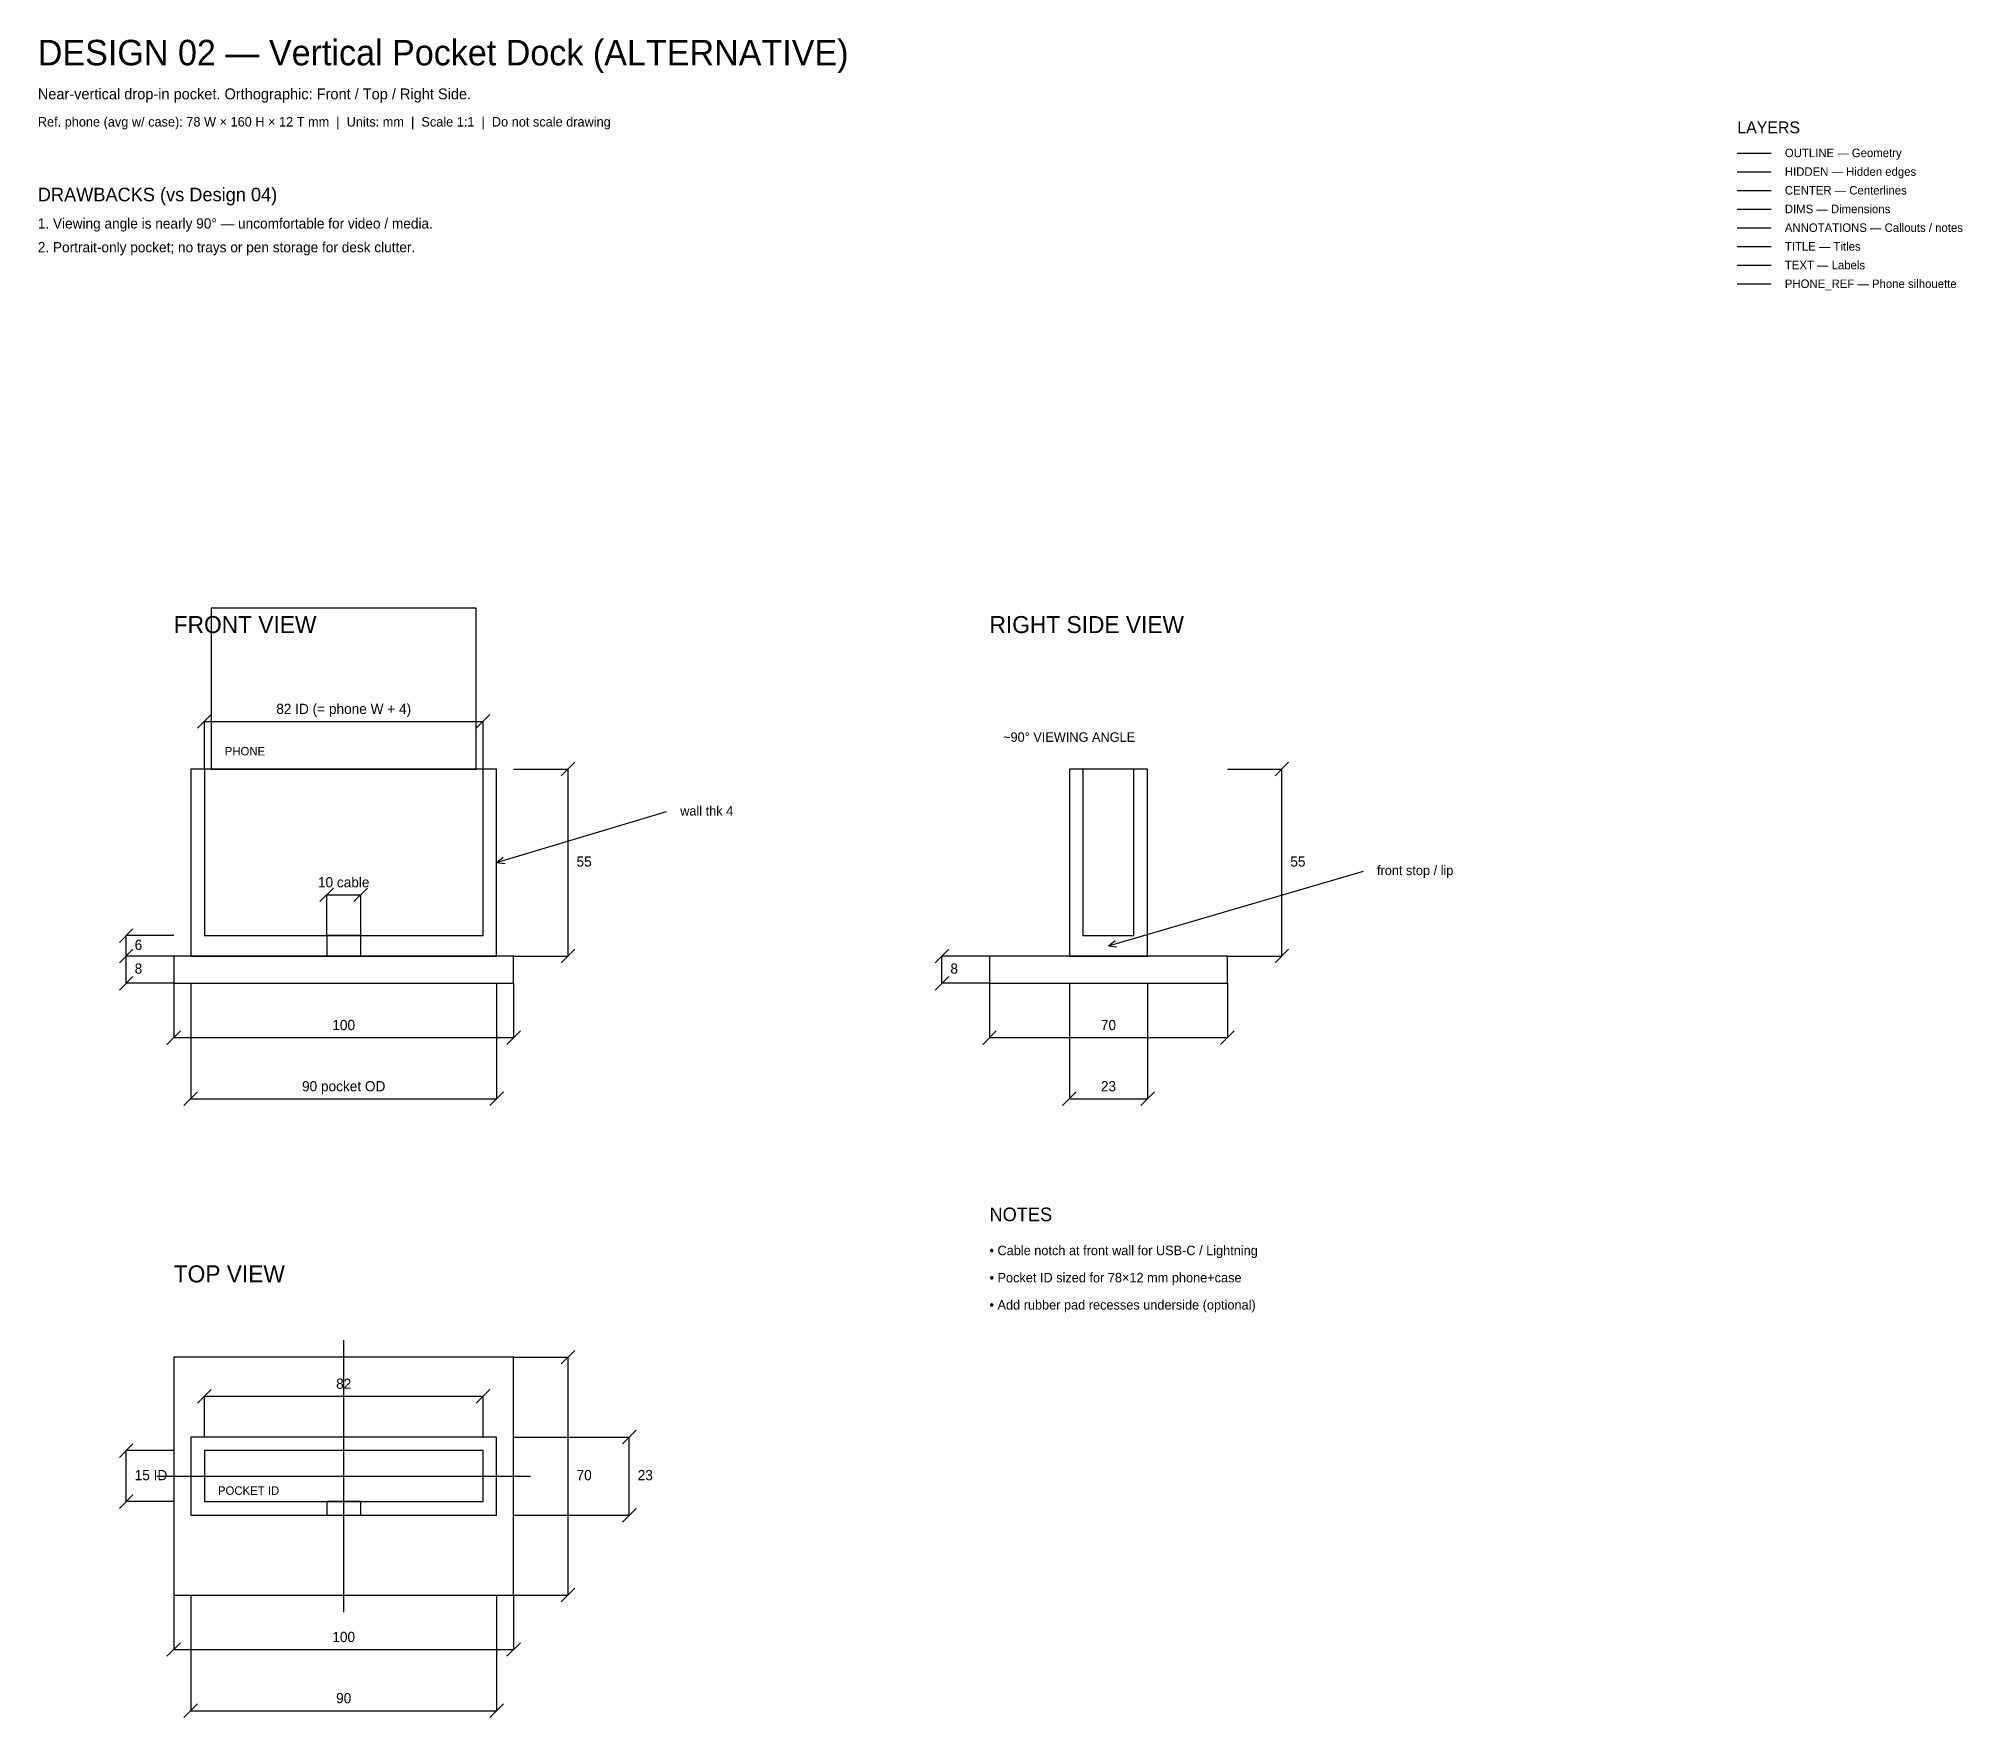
# Model space of a CAD drawing. Header units: millimetres. Extents: x 0 to 566, y -186 to 308.
import ezdxf
from ezdxf.enums import TextEntityAlignment as Align

# ---------------------------------------------------------------- set-up
doc = ezdxf.new("R2010")
doc.units = ezdxf.units.MM
for name, color, linetype in [('ANNOTATIONS', 3, 'Continuous'), ('CENTER', 5, 'Continuous'), ('DIMS', 1, 'Continuous'), ('HIDDEN', 8, 'Continuous'), ('OUTLINE', 7, 'Continuous'), ('PHONE_REF', 6, 'Continuous'), ('TEXT', 4, 'Continuous'), ('TITLE', 2, 'Continuous')]:
    doc.layers.add(name, color=color, linetype=linetype)

msp = doc.modelspace()

# ---------------------------------------------------------------- linework, layer by layer
at = {"layer": 'ANNOTATIONS'}
for p, q in [((500, 252.2), (510, 252.2)), ((135, 65.5), (185, 80.5)), ((135, 65.5), (136.93, 67.09)), ((135, 65.5), (137.49, 65.23)), ((315, 41), (390, 63)), ((315, 41), (316.94, 42.58)), ((315, 41), (317.48, 40.71))]:
    msp.add_line(p, q, dxfattribs=at)
at = {"layer": 'CENTER'}
for p, q in [((500, 263.2), (510, 263.2)), ((90, -155), (90, -75)), ((35, -115), (145, -115))]:
    msp.add_line(p, q, dxfattribs=at)
at = {"layer": 'DIMS'}
for p, q in [((500, 257.7), (510, 257.7)), ((47, 105), (51, 109)), ((129, 105), (133, 109)), ((49, 93), (49, 107)), ((49, 107), (131, 107)), ((131, 93), (131, 107)), ((140, 93), (156, 93)), ((154, 91), (158, 95)), ((156, 38), (156, 93)), ((350, 93), (366, 93)), ((364, 91), (368, 95)), ((366, 38), (366, 93)), ((83, 54), (87, 58)), ((93, 54), (97, 58)), ((85, 44), (85, 56)), ((85, 56), (95, 56)), ((95, 44), (95, 56)), ((24, 42), (28, 46)), ((24, 36), (28, 40)), ((24, 36), (28, 40)), ((40, 44), (26, 44)), ((26, 38), (26, 44)), ((154, 36), (158, 40)), ((264, 36), (268, 40)), ((364, 36), (368, 40)), ((40, 38), (26, 38)), ((26, 30), (26, 38)), ((40, 38), (26, 38)), ((140, 38), (156, 38)), ((280, 38), (266, 38)), ((266, 30), (266, 38)), ((350, 38), (366, 38)), ((24, 28), (28, 32)), ((40, 30), (26, 30)), ((40, 30), (40, 14)), ((45, 30), (45, -4)), ((135, 30), (135, -4)), ((140, 30), (140, 14)), ((264, 28), (268, 32)), ((280, 30), (266, 30)), ((280, 30), (280, 14)), ((303.5, 30), (303.5, -4)), ((326.5, 30), (326.5, -4)), ((350, 30), (350, 14)), ((38, 12), (42, 16)), ((40, 14), (140, 14)), ((138, 12), (142, 16)), ((278, 12), (282, 16)), ((280, 14), (350, 14)), ((348, 12), (352, 16)), ((43, -6), (47, -2)), ((45, -4), (135, -4)), ((133, -6), (137, -2)), ((301.5, -6), (305.5, -2)), ((303.5, -4), (326.5, -4)), ((324.5, -6), (328.5, -2)), ((154, -82), (158, -78)), ((140, -80), (156, -80)), ((156, -150), (156, -80)), ((47, -93.5), (51, -89.5)), ((129, -93.5), (133, -89.5)), ((49, -103.5), (49, -91.5)), ((49, -91.5), (131, -91.5)), ((131, -103.5), (131, -91.5)), ((172, -105.5), (176, -101.5)), ((24, -109.5), (28, -105.5)), ((40, -107.5), (26, -107.5)), ((26, -122.5), (26, -107.5)), ((140, -103.5), (174, -103.5)), ((174, -126.5), (174, -103.5)), ((24, -124.5), (28, -120.5)), ((40, -122.5), (26, -122.5)), ((172, -128.5), (176, -124.5)), ((140, -126.5), (174, -126.5)), ((40, -150), (40, -166)), ((45, -150), (45, -184)), ((135, -150), (135, -184)), ((140, -150), (140, -166)), ((140, -150), (156, -150)), ((154, -152), (158, -148)), ((38, -168), (42, -164)), ((138, -168), (142, -164)), ((40, -166), (140, -166)), ((43, -186), (47, -182)), ((45, -184), (135, -184)), ((133, -186), (137, -182))]:
    msp.add_line(p, q, dxfattribs=at)
at = {"layer": 'HIDDEN'}
msp.add_line((500, 268.7), (510, 268.7), dxfattribs=at)
for points in [[(49, 44), (131, 44), (131, 93), (49, 93)], [(307.5, 44), (322.5, 44), (322.5, 93), (307.5, 93)], [(85, 38), (95, 38), (95, 44), (85, 44)], [(49, -122.5), (131, -122.5), (131, -107.5), (49, -107.5)], [(85, -126.5), (95, -126.5), (95, -122.5), (85, -122.5)]]:
    msp.add_lwpolyline(points, close=True, dxfattribs=at)
at = {"layer": 'OUTLINE'}
msp.add_line((500, 274.2), (510, 274.2), dxfattribs=at)
for points in [[(45, 38), (135, 38), (135, 93), (45, 93)], [(303.5, 38), (326.5, 38), (326.5, 93), (303.5, 93)], [(40, 30), (140, 30), (140, 38), (40, 38)], [(280, 30), (350, 30), (350, 38), (280, 38)], [(40, -150), (140, -150), (140, -80), (40, -80)], [(45, -126.5), (135, -126.5), (135, -103.5), (45, -103.5)]]:
    msp.add_lwpolyline(points, close=True, dxfattribs=at)
at = {"layer": 'PHONE_REF'}
msp.add_line((500, 235.7), (510, 235.7), dxfattribs=at)
msp.add_lwpolyline([(51, 93), (129, 93), (129, 140.34), (51, 140.34)], close=True, dxfattribs=at)
at = {"layer": 'TEXT'}
msp.add_line((500, 241.2), (510, 241.2), dxfattribs=at)
at = {"layer": 'TITLE'}
msp.add_line((500, 246.7), (510, 246.7), dxfattribs=at)

# ---------------------------------------------------------------- texts
at = {"layer": 'ANNOTATIONS'}
for s, height, p in [('DRAWBACKS (vs Design 04)', 4, (0, 260)), ('1. Viewing angle is nearly 90° — uncomfortable for video / media.', 3, (0, 252)), ('2. Portrait-only pocket; no trays or pen storage for desk clutter.', 3, (0, 245)), ('~90° VIEWING ANGLE', 2.8, (284, 101)), ('wall thk 4', 2.8, (189, 79.3)), ('front stop / lip', 2.8, (394, 61.8)), ('POCKET ID', 2.5, (53, -120.5))]:
    msp.add_text(s, height=height, dxfattribs=at).set_placement(p)
at = {"layer": 'DIMS'}
for s, p in [('82 ID (= phone W + 4)', (90, 109.2)), ('10 cable', (90, 58.2)), ('100', (90, 16.2)), ('70', (315, 16.2)), ('90 pocket OD', (90, -1.8)), ('23', (315, -1.8)), ('82', (90, -89.3)), ('100', (90, -163.8)), ('90', (90, -181.8))]:
    msp.add_text(s, height=3, dxfattribs=at).set_placement(p, align=Align.CENTER)
for s, p in [('55', (158.5, 64.3)), ('55', (368.5, 64.3)), ('6', (28.5, 39.8)), ('8', (28.5, 32.8)), ('8', (268.5, 32.8)), ('15 ID', (28.5, -116.2)), ('70', (158.5, -116.2)), ('23', (176.5, -116.2))]:
    msp.add_text(s, height=3, dxfattribs=at).set_placement(p)
at = {"layer": 'PHONE_REF'}
msp.add_text('PHONE', height=2.5, dxfattribs=at).set_placement((55, 97))
at = {"layer": 'TEXT'}
for s, height, p in [('Near-vertical drop-in pocket. Orthographic: Front / Top / Right Side.', 3.2, (0, 290)), ('Ref. phone (avg w/ case): 78 W × 160 H × 12 T mm  |  Units: mm  |  Scale 1:1  |  Do not scale drawing', 2.8, (0, 282)), ('OUTLINE — Geometry', 2.5, (514, 273)), ('HIDDEN — Hidden edges', 2.5, (514, 267.5)), ('CENTER — Centerlines', 2.5, (514, 262)), ('DIMS — Dimensions', 2.5, (514, 256.5)), ('ANNOTATIONS — Callouts / notes', 2.5, (514, 251)), ('TITLE — Titles', 2.5, (514, 245.5)), ('TEXT — Labels', 2.5, (514, 240)), ('PHONE_REF — Phone silhouette', 2.5, (514, 234.5)), ('• Cable notch at front wall for USB-C / Lightning', 2.8, (280, -50)), ('• Pocket ID sized for 78×12 mm phone+case', 2.8, (280, -58)), ('• Add rubber pad recesses underside (optional)', 2.8, (280, -66))]:
    msp.add_text(s, height=height, dxfattribs=at).set_placement(p)
at = {"layer": 'TITLE'}
for s, height, p in [('DESIGN 02 — Vertical Pocket Dock (ALTERNATIVE)', 7.5, (0, 300)), ('LAYERS', 3.5, (500, 280)), ('FRONT VIEW', 5, (40, 133)), ('RIGHT SIDE VIEW', 5, (280, 133)), ('NOTES', 4, (280, -40)), ('TOP VIEW', 5, (40, -58))]:
    msp.add_text(s, height=height, dxfattribs=at).set_placement(p)

doc.saveas('drawing.dxf')
